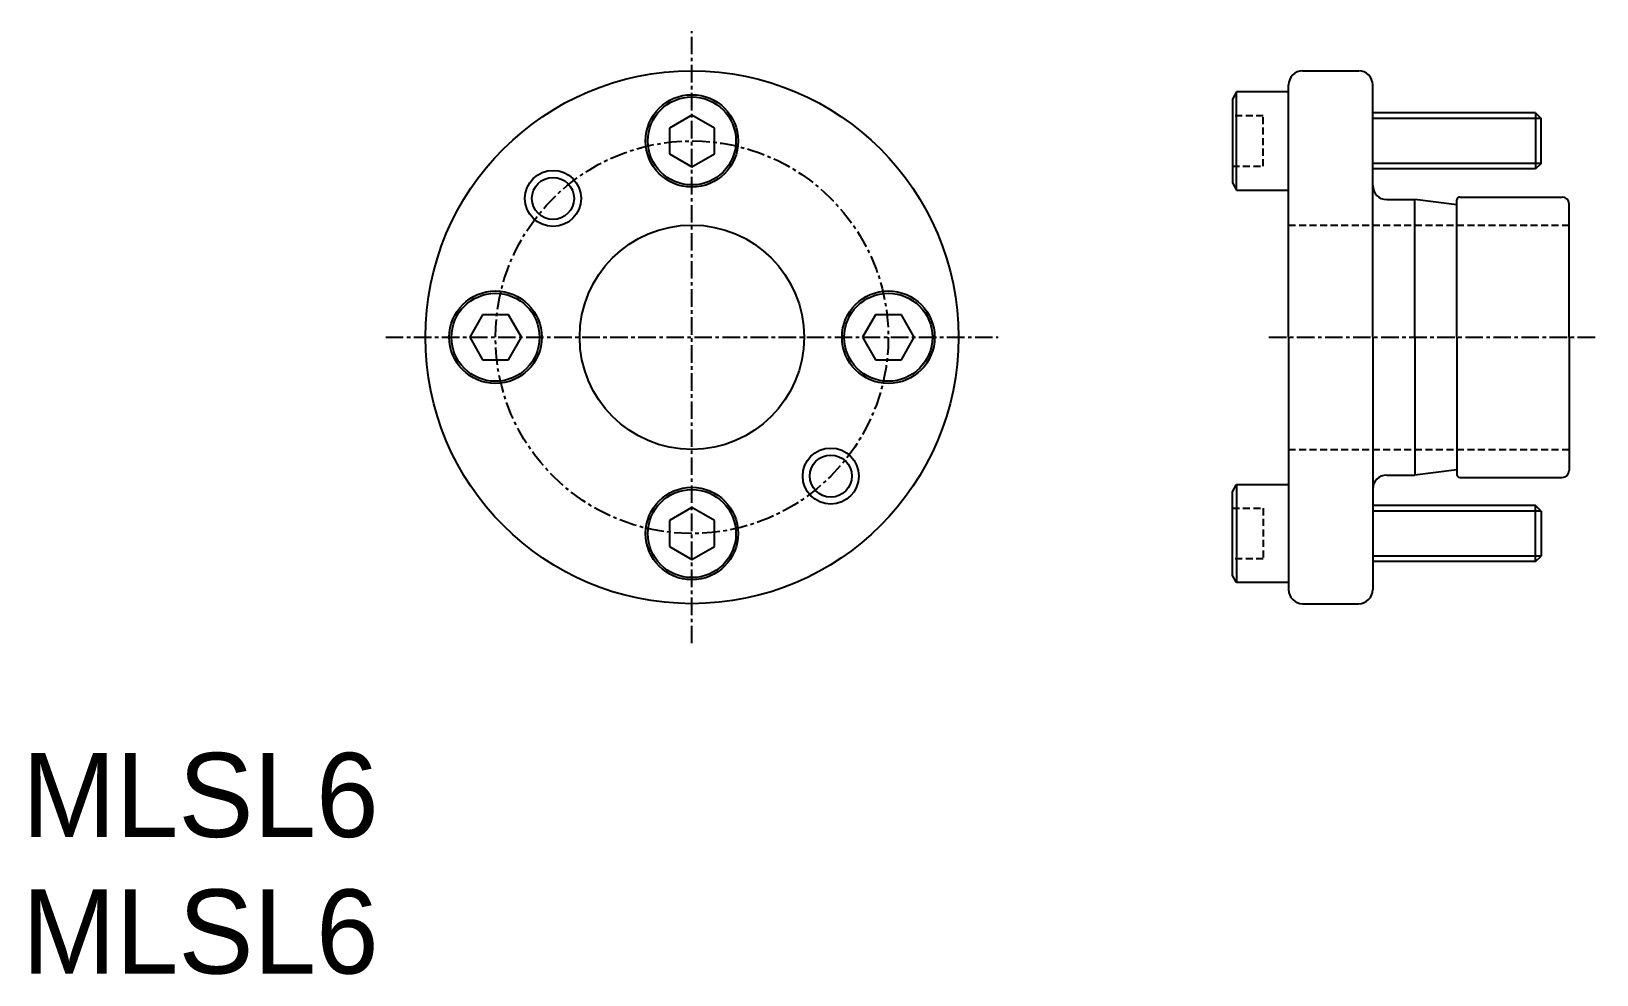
# Model space of a CAD drawing. Extents: x 70 to 182, y 70 to 137.
import ezdxf

# ---------------------------------------------------------------- set-up
doc = ezdxf.new("R2010")
doc.units = 0
doc.linetypes.add('CENTER', pattern=[2, 1.25, -0.25, 0.25, -0.25])
doc.linetypes.add('DASHED', pattern=[0.75, 0.5, -0.25])
doc.layers.get('0').update_dxf_attribs({"linetype": 'CONTINUOUS'})
doc.layers.add('CENTER', color=1, linetype='CENTER')

msp = doc.modelspace()

# ---------------------------------------------------------------- linework, layer by layer
at = {"color": 7, "linetype": 'CONTINUOUS'}
for p, q in [((161.09, 134.03), (165.09, 134.03)), ((160.09, 115.03), (160.09, 133.03)), ((166.09, 115.03), (166.09, 133.03)), ((156.39, 132.53), (156.09, 132.01)), ((156.09, 132.01), (156.09, 126.05)), ((160.09, 132.53), (156.39, 132.53)), ((156.39, 125.53), (156.39, 132.53)), ((160.09, 125.53), (160.09, 132.53)), ((117.56, 130.88), (115.96, 129.95)), ((119.16, 129.95), (117.56, 130.88)), ((177.69, 131.03), (166.09, 131.03)), ((178.09, 130.63), (166.09, 130.63)), ((177.69, 131.03), (178.09, 130.63)), ((177.69, 131.03), (177.69, 127.03)), ((178.09, 127.43), (178.09, 130.63)), ((115.96, 129.95), (115.96, 128.11)), ((119.16, 128.11), (119.16, 129.95)), ((115.96, 128.11), (117.56, 127.18)), ((117.56, 127.18), (119.16, 128.11)), ((178.09, 127.43), (166.09, 127.43)), ((178.09, 127.43), (177.69, 127.03)), ((177.69, 127.03), (166.09, 127.03)), ((156.09, 126.05), (156.39, 125.53)), ((156.39, 125.53), (160.09, 125.53)), ((172.29, 125.03), (179.59, 125.03)), ((167.09, 124.85), (169.09, 124.85)), ((169.09, 115.03), (169.09, 124.85)), ((172.09, 124.48), (169.09, 124.85)), ((172.09, 115.03), (172.09, 124.83)), ((180.09, 115.03), (180.09, 124.53)), ((102.64, 116.63), (101.72, 115.03)), ((104.49, 116.63), (102.64, 116.63)), ((105.41, 115.03), (104.49, 116.63)), ((130.64, 116.63), (129.72, 115.03)), ((132.49, 116.63), (130.64, 116.63)), ((133.41, 115.03), (132.49, 116.63)), ((101.72, 115.03), (102.64, 113.43)), ((104.49, 113.43), (105.41, 115.03)), ((129.72, 115.03), (130.64, 113.43)), ((132.49, 113.43), (133.41, 115.03)), ((160.09, 115.03), (160.09, 97.03)), ((166.09, 115.03), (166.09, 97.03)), ((169.09, 115.03), (169.09, 105.2)), ((172.09, 115.03), (172.09, 105.23)), ((180.09, 115.03), (180.09, 105.53)), ((102.64, 113.43), (104.49, 113.43)), ((130.64, 113.43), (132.49, 113.43)), ((167.09, 105.2), (169.09, 105.2)), ((172.09, 105.58), (169.09, 105.2)), ((172.29, 105.03), (179.59, 105.03)), ((156.09, 104.01), (156.39, 104.53)), ((156.09, 98.05), (156.09, 104.01)), ((156.39, 104.53), (160.09, 104.53)), ((156.39, 104.53), (156.39, 97.53)), ((160.09, 104.53), (160.09, 97.53)), ((117.56, 102.88), (115.96, 101.95)), ((119.16, 101.95), (117.56, 102.88)), ((177.69, 103.03), (166.09, 103.03)), ((177.69, 99.03), (177.69, 103.03)), ((178.09, 102.63), (177.69, 103.03)), ((115.96, 101.95), (115.96, 100.11)), ((119.16, 100.11), (119.16, 101.95)), ((178.09, 102.63), (166.09, 102.63)), ((178.09, 102.63), (178.09, 99.43)), ((115.96, 100.11), (117.56, 99.18)), ((117.56, 99.18), (119.16, 100.11)), ((178.09, 99.43), (166.09, 99.43)), ((177.69, 99.03), (178.09, 99.43)), ((177.69, 99.03), (166.09, 99.03)), ((156.39, 97.53), (156.09, 98.05)), ((160.09, 97.53), (156.39, 97.53)), ((161.09, 96.03), (165.09, 96.03))]:
    msp.add_line(p, q, dxfattribs=at)
at = {"color": 3, "linetype": 'DASHED'}
for p, q in [((158.29, 130.83), (156.09, 130.83)), ((158.29, 127.23), (158.29, 130.83)), ((156.09, 127.23), (158.29, 127.23)), ((160.09, 123.03), (180.09, 123.03)), ((160.09, 107.03), (180.09, 107.03)), ((156.09, 102.83), (158.29, 102.83)), ((158.29, 102.83), (158.29, 99.23)), ((158.29, 99.23), (156.09, 99.23))]:
    msp.add_line(p, q, dxfattribs=at)
at = {"color": 7, "linetype": 'CONTINUOUS'}
for centre, radius in [((117.56, 115.03), 19), ((117.56, 129.03), 3.3), ((117.56, 129.03), 3.14), ((107.66, 124.93), 2), ((107.66, 124.93), 1.5), ((117.56, 115.03), 8), ((103.56, 115.03), 3.3), ((131.56, 115.03), 3.3), ((103.56, 115.03), 3.14), ((131.56, 115.03), 3.14), ((127.46, 105.13), 2), ((127.46, 105.13), 1.5), ((117.56, 101.03), 3.3), ((117.56, 101.03), 3.14)]:
    msp.add_circle(centre, radius, dxfattribs=at)
for centre, radius, start, end in [((161.09, 133.03), 1, 90, 180), ((165.09, 133.03), 1, 0, 90), ((167.09, 125.85), 1, 180, 270), ((172.29, 124.83), 0.2, 90, 180), ((179.59, 124.53), 0.5, 0, 90), ((167.09, 104.2), 1, 90, 180), ((172.29, 105.23), 0.2, 180, 270), ((179.59, 105.53), 0.5, 270, 0), ((161.09, 97.03), 1, 180, 270), ((165.09, 97.03), 1, 270, 0)]:
    msp.add_arc(centre, radius, start, end, dxfattribs=at)
at = {"layer": 'CENTER', "color": 1, "linetype": 'CENTER'}
for p, q in [((117.56, 93.21), (117.56, 136.85)), ((95.74, 115.03), (139.39, 115.03)), ((158.69, 115.03), (182.05, 115.03))]:
    msp.add_line(p, q, dxfattribs=at)
msp.add_circle((117.56, 115.03), 14, dxfattribs=at)

# ---------------------------------------------------------------- texts
at = {"color": 7, "linetype": 'CONTINUOUS'}
for p in [(69.81, 79.39), (69.81, 69.65)]:
    msp.add_text('MLSL6', height=6, dxfattribs=at).set_placement(p)

doc.saveas('drawing.dxf')
